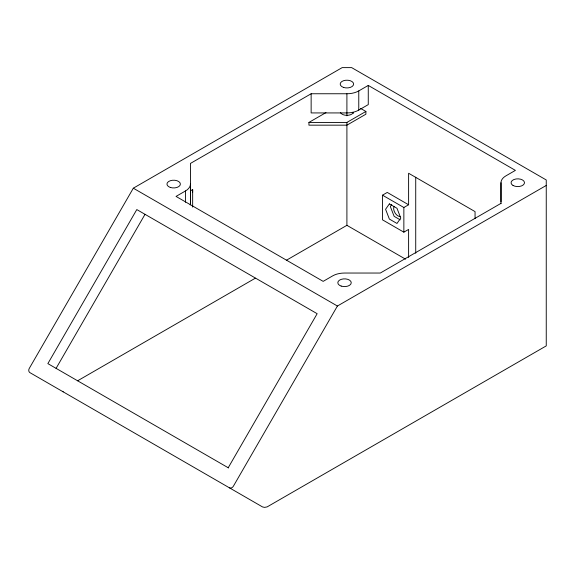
<?xml version="1.0" encoding="UTF-8"?>
<svg xmlns="http://www.w3.org/2000/svg" width="575" height="575" viewBox="0 0 575 575"><rect width="100%" height="100%" fill="white"/><g stroke="black" fill="none" stroke-linecap="round" stroke-linejoin="round"><path stroke-width="0.86" d="M190.188 204.944A16.783 9.689 0 0 0 190.447 203.263L190.447 163.429L311.14 93.754L346.905 93.754A16.783 9.689 0 0 0 358.771 90.915L368.266 85.431L515.401 170.38L505.907 175.864A16.783 9.689 0 0 0 500.99 182.713L500.99 203.687M408.609 257.442L408.609 229.425L403.858 232.171L382.504 219.837L382.504 195.177L403.858 207.503L408.609 204.765L408.609 173.255L475.058 211.614L475.058 218.622M415.725 253.252L415.725 177.193M133.321 188.19L29.282 368.395A3.357 2.738 -60 0 0 29.979 372.672L262.545 506.942L264.579 507.38L267.123 506.906L546.25 345.891L546.25 179.968L351.656 67.62L342.161 67.62L133.321 188.19L337.41 306.022L546.25 185.452M56.084 368.367L145.022 214.324M228.217 467.748L317.156 313.706L136.8 209.573L47.862 363.616L228.555 467.942M337.41 306.022L233.371 486.227A3.357 2.738 -60 0 1 229.324 487.758M391.762 204.52L390.332 206.547L394.134 216.337L400.207 219.844M190.447 203.263L190.447 184.079A16.783 9.689 0 0 1 185.531 190.929L176.036 196.413L323.172 281.362L332.666 275.878A16.783 9.689 0 0 1 344.533 273.039L380.298 273.039L500.99 203.363M190.325 190.914L192.654 189.57L192.654 192.302M360.575 108.395L365.894 111.464L365.894 114.202L346.905 125.163L308.933 125.17L308.933 122.425L325.982 112.585M311.14 93.754L311.14 112.93L346.905 112.93A16.783 9.689 0 0 0 358.771 110.098L368.266 104.614L368.266 85.431M308.933 122.425L346.905 122.425L365.894 111.464M382.504 195.177L387.248 192.431L408.609 204.765M77.611 380.794L255.329 278.192M286.372 260.267L346.905 225.321L405.526 259.16M63.2 391.855L62.632 391.338M500.99 182.713L500.99 201.897M403.858 207.503L403.858 232.171M358.771 90.915L358.771 110.098M346.905 93.754L346.905 115.812M346.905 122.425L346.905 225.321M192.654 189.57L192.654 207.101M185.531 190.929L185.531 202.263M353.388 112.47A6.713 3.874 0 0 1 346.905 115.338A6.713 3.874 0 0 1 340.422 112.47M352.719 112.269A6.713 3.874 0 0 1 353.388 113.203M400.063 216.437A6.038 3.486 60 0 1 394.91 212.678A6.038 3.486 60 0 1 394.227 206.332M389.383 203.888L385.588 209.286L389.383 219.075L396.98 223.459L400.775 218.054L396.98 208.272L389.383 203.888M513.029 185.452A6.713 3.874 0 0 0 524.256 183.713A6.713 3.874 0 0 0 516.034 178.969A6.713 3.874 0 0 0 513.029 185.452M343.548 87.422A6.713 3.874 0 0 0 353.618 84.065A6.713 3.874 0 0 0 343.548 80.708A6.713 3.874 0 0 0 343.548 87.422M341.176 286.084A6.713 3.874 0 0 0 351.246 282.728A6.713 3.874 0 0 0 341.176 279.371A6.713 3.874 0 0 0 341.176 286.084M170.308 187.436A6.713 3.874 0 0 0 180.377 184.079A6.713 3.874 0 0 0 170.308 180.722A6.713 3.874 0 0 0 170.308 187.436"/></g></svg>
